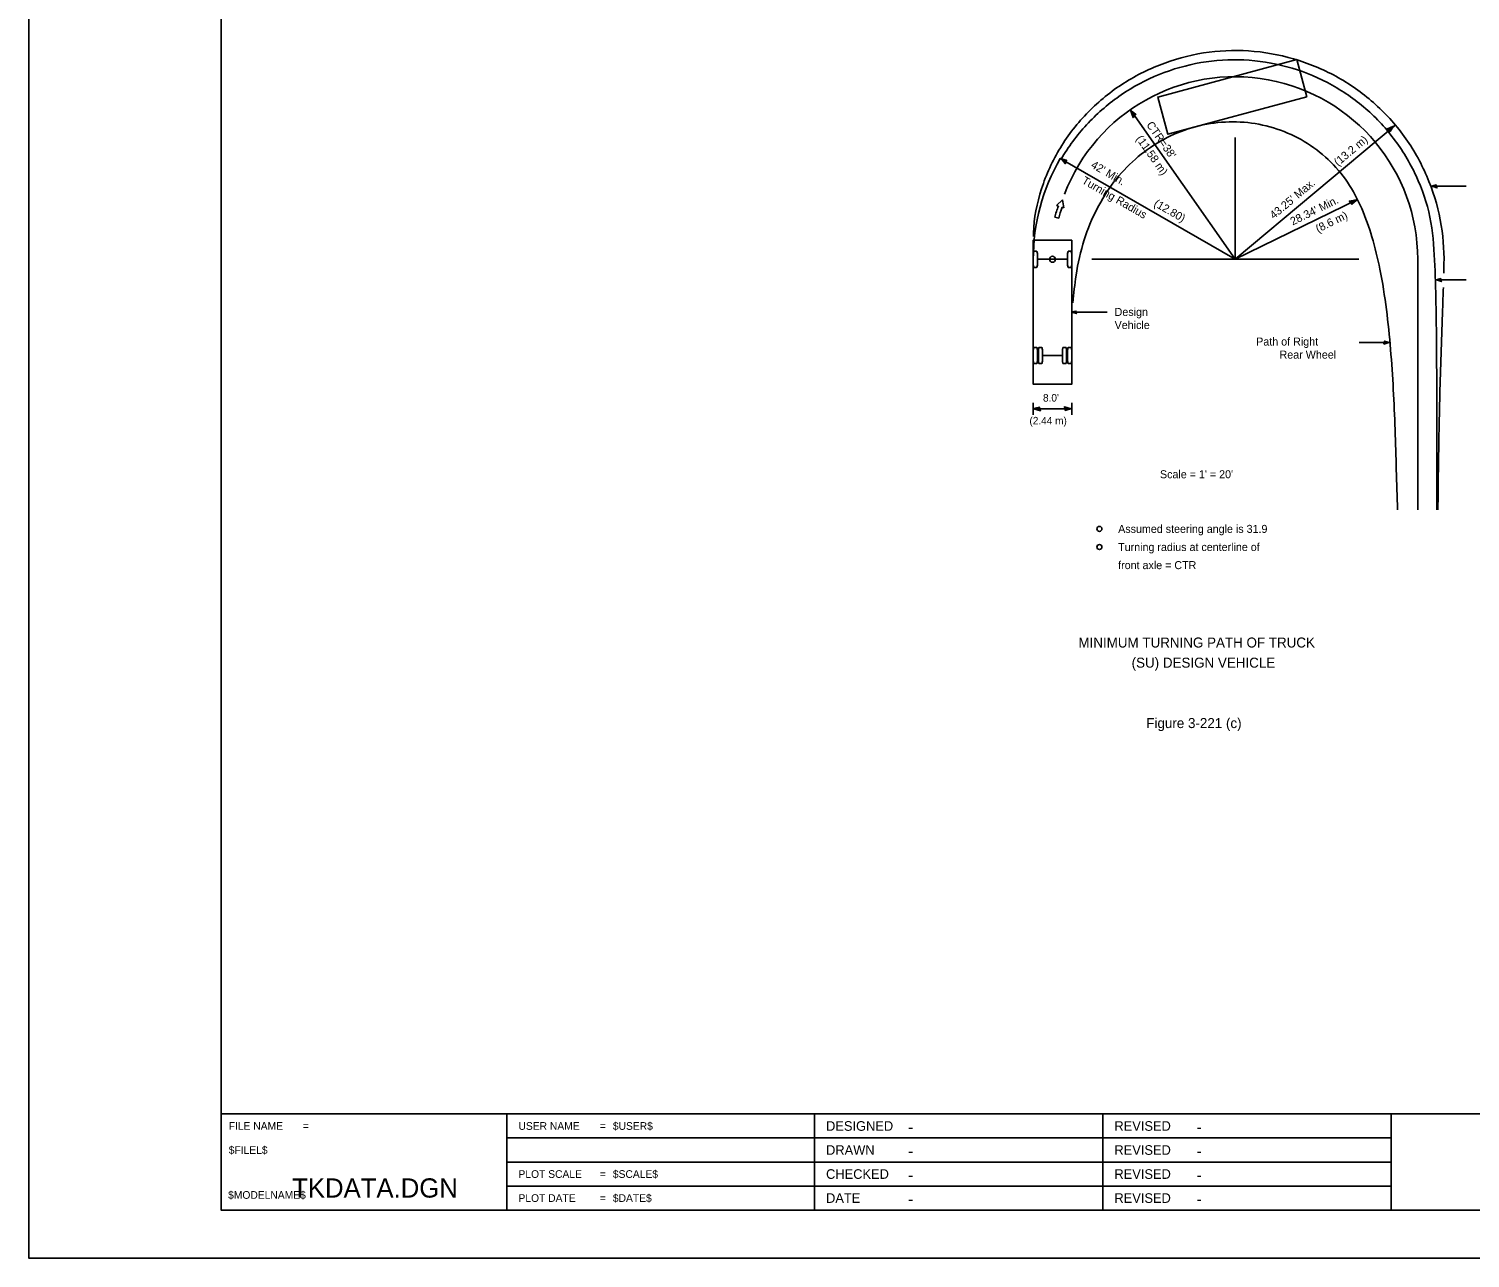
# Model space of a CAD drawing. Extents: x 2145173 to 2147094, y 2149363 to 2149822.
# Drawn here: x 2145172.6 to 2145472.5, y 2149382 to 2149637.8 of the extents above; entities that cross this region are included whole.
import ezdxf

# ---------------------------------------------------------------- set-up
doc = ezdxf.new("R2010")
doc.units = 0
for name, color, linetype in [('Design_EX_Roadway Dimensions', 7, 'Continuous'), ('Design_PR_Roadway Notes', 7, 'Continuous'), ('Level 48', 7, 'Continuous'), ('Sheets_50 Reference Boundary', 7, 'Continuous'), ('Sheets_General Details', 7, 'Continuous'), ('Sheets_Printer Plotting Border', 7, 'Continuous'), ('Topo_Building', 7, 'Continuous')]:
    doc.layers.add(name, color=color, linetype=linetype)

msp = doc.modelspace()

# ---------------------------------------------------------------- linework, layer by layer
at = {"layer": 'Design_EX_Roadway Dimensions'}
for p, q in [((2145423.6, 2149589.85), (2145401.8, 2149620.98)), ((2145456.73, 2149617.65), (2145423.6, 2149589.85)), ((2145387.22, 2149610.85), (2145423.6, 2149589.85)), ((2145449.06, 2149602.29), (2145423.6, 2149589.85)), ((2145381.59, 2149560), (2145381.59, 2149557.5)), ((2145389.59, 2149560), (2145389.59, 2149557.5)), ((2145389.59, 2149558.75), (2145381.59, 2149558.75))]:
    msp.add_line(p, q, dxfattribs=at)
for points in [[(2145402.64, 2149619.7), (2145402.95, 2149619.98), (2145402.43, 2149620.41), (2145401.8, 2149620.98), (2145402.13, 2149620.12), (2145402.38, 2149619.35), (2145402.64, 2149619.7), (2145402.83, 2149619.91), (2145402.12, 2149620.52), (2145402.43, 2149619.53), (2145402.63, 2149619.85), (2145402.35, 2149620.16), (2145402.49, 2149619.77)], [(2145455.53, 2149616.7), (2145455.83, 2149616.42), (2145456.21, 2149616.97), (2145456.73, 2149617.65), (2145455.9, 2149617.25), (2145455.15, 2149616.93), (2145455.53, 2149616.7), (2145455.75, 2149616.53), (2145456.29, 2149617.29), (2145455.34, 2149616.9), (2145455.68, 2149616.72), (2145455.96, 2149617.02), (2145455.59, 2149616.85)], [(2145388.4, 2149610.13), (2145388.54, 2149610.47), (2145387.96, 2149610.62), (2145387.22, 2149610.85), (2145387.81, 2149610.28), (2145388.31, 2149609.74), (2145388.4, 2149610.13), (2145388.46, 2149610.37), (2145387.66, 2149610.6), (2145388.29, 2149609.91), (2145388.33, 2149610.25), (2145387.98, 2149610.4), (2145388.24, 2149610.13)], [(2145447.67, 2149601.66), (2145447.89, 2149601.31), (2145448.4, 2149601.75), (2145449.06, 2149602.29), (2145448.16, 2149602.1), (2145447.36, 2149601.98), (2145447.67, 2149601.66), (2145447.85, 2149601.44), (2145448.55, 2149602.05), (2145447.53, 2149601.89), (2145447.81, 2149601.64), (2145448.17, 2149601.87), (2145447.76, 2149601.79)], [(2145382.97, 2149558.71), (2145382.92, 2149559.08), (2145382.34, 2149558.92), (2145381.59, 2149558.75), (2145382.39, 2149558.56), (2145383.09, 2149558.33), (2145382.97, 2149558.71), (2145382.91, 2149558.96), (2145382.1, 2149558.75), (2145382.98, 2149558.47), (2145382.85, 2149558.78), (2145382.48, 2149558.74), (2145382.84, 2149558.64)], [(2145388.21, 2149558.79), (2145388.26, 2149558.42), (2145388.85, 2149558.58), (2145389.59, 2149558.75), (2145388.79, 2149558.95), (2145388.09, 2149559.17), (2145388.21, 2149558.79), (2145388.28, 2149558.54), (2145389.09, 2149558.75), (2145388.2, 2149559.03), (2145388.33, 2149558.72), (2145388.71, 2149558.76), (2145388.35, 2149558.86)]]:
    msp.add_lwpolyline(points, dxfattribs=at)
at = {"layer": 'Design_PR_Roadway Notes'}
for p, q in [((2145464.33, 2149605.07), (2145471.69, 2149605.07)), ((2145465.26, 2149585.57), (2145471.69, 2149585.57)), ((2145389.59, 2149578.85), (2145396.96, 2149578.85)), ((2145455.81, 2149572.54), (2145449.38, 2149572.54))]:
    msp.add_line(p, q, dxfattribs=at)
for points in [[(2145465.48, 2149605.04), (2145465.44, 2149605.34), (2145464.95, 2149605.21), (2145464.33, 2149605.07), (2145464.99, 2149604.9), (2145465.58, 2149604.72), (2145465.48, 2149605.04), (2145465.42, 2149605.24), (2145464.75, 2149605.07), (2145465.49, 2149604.83), (2145465.38, 2149605.09), (2145465.07, 2149605.06), (2145465.37, 2149604.98)], [(2145466.4, 2149585.54), (2145466.37, 2149585.85), (2145465.88, 2149585.72), (2145465.26, 2149585.57), (2145465.92, 2149585.41), (2145466.51, 2149585.23), (2145466.4, 2149585.54), (2145466.35, 2149585.75), (2145465.68, 2149585.57), (2145466.42, 2149585.34), (2145466.31, 2149585.6), (2145466, 2149585.56), (2145466.29, 2149585.48)], [(2145390.51, 2149578.82), (2145390.48, 2149579.07), (2145390.09, 2149578.96), (2145389.59, 2149578.85), (2145390.13, 2149578.72), (2145390.59, 2149578.57), (2145390.51, 2149578.82), (2145390.47, 2149578.99), (2145389.93, 2149578.85), (2145390.52, 2149578.66), (2145390.43, 2149578.87), (2145390.19, 2149578.84), (2145390.42, 2149578.77)], [(2145454.66, 2149572.52), (2145454.7, 2149572.83), (2145455.19, 2149572.69), (2145455.81, 2149572.54), (2145455.14, 2149572.38), (2145454.56, 2149572.2), (2145454.66, 2149572.52), (2145454.71, 2149572.72), (2145455.39, 2149572.54), (2145454.65, 2149572.31), (2145454.76, 2149572.58), (2145455.07, 2149572.54), (2145454.77, 2149572.45)]]:
    msp.add_lwpolyline(points, dxfattribs=at)
for centre in [(2145395.36, 2149533.77), (2145395.36, 2149529.99)]:
    msp.add_circle(centre, 0.521, dxfattribs=at)
at = {"layer": 'Level 48'}
msp.add_lwpolyline([(2145172.59, 2149822.03), (2145852.59, 2149822.03), (2145852.59, 2149382.03), (2145172.59, 2149382.03)], close=True, dxfattribs=at)
at = {"layer": 'Sheets_50 Reference Boundary'}
msp.add_lwpolyline([(2145212.59, 2149812.02), (2145842.59, 2149812.02), (2145842.59, 2149412.03), (2145212.59, 2149412.03)], close=True, dxfattribs=at)
at = {"layer": 'Sheets_General Details'}
for p, q in [((2145172.59, 2149822.03), (2145172.59, 2149382.03)), ((2145212.59, 2149412.03), (2145842.59, 2149412.03)), ((2145272.08, 2149412.03), (2145272.08, 2149392.03)), ((2145336.08, 2149412.03), (2145336.08, 2149392.03)), ((2145396.08, 2149412.03), (2145396.08, 2149392.03)), ((2145456.08, 2149412.03), (2145456.08, 2149392.03)), ((2145272.08, 2149407.03), (2145456.08, 2149407.03)), ((2145272.08, 2149402.03), (2145456.08, 2149402.03)), ((2145272.08, 2149397.03), (2145456.08, 2149397.03)), ((2145852.59, 2149382.03), (2145172.59, 2149382.03))]:
    msp.add_line(p, q, dxfattribs=at)
msp.add_lwpolyline([(2145212.59, 2149812.03), (2145842.59, 2149812.03), (2145842.59, 2149392.03), (2145212.59, 2149392.03)], close=True, dxfattribs=at)
at = {"layer": 'Sheets_Printer Plotting Border'}
msp.add_lwpolyline([(2145172.59, 2149382.03), (2145852.59, 2149382.03), (2145852.59, 2149822.03), (2145172.59, 2149822.03)], close=True, dxfattribs=at)
at = {"layer": 'Topo_Building'}
for p, q in [((2145423.6, 2149615.18), (2145423.6, 2149589.85)), ((2145387.69, 2149602.21), (2145386.45, 2149601.08)), ((2145386.45, 2149601.08), (2145386.81, 2149600.96)), ((2145387.97, 2149600.56), (2145387.69, 2149602.21)), ((2145386.08, 2149598.6), (2145386.9, 2149598.39)), ((2145386.08, 2149598.6), (2145386.08, 2149598.6)), ((2145387.61, 2149600.68), (2145387.97, 2149600.56)), ((2145388.73, 2149589.85), (2145382.46, 2149589.85)), ((2145393.79, 2149589.85), (2145423.6, 2149589.85)), ((2145449.34, 2149589.85), (2145423.6, 2149589.85)), ((2145461.6, 2149537.73), (2145461.6, 2149589.85)), ((2145466.88, 2149582.52), (2145466.88, 2149582.52)), ((2145387.67, 2149569.85), (2145383.51, 2149569.85))]:
    msp.add_line(p, q, dxfattribs=at)
for points in [[(2145438.54, 2149623.67), (2145409.57, 2149615.88), (2145407.5, 2149623.61), (2145436.47, 2149631.4), (2145438.54, 2149623.67)], [(2145438.54, 2149623.67), (2145409.57, 2149615.88), (2145407.5, 2149623.61), (2145436.47, 2149631.4), (2145438.54, 2149623.67)], [(2145389.59, 2149593.85), (2145389.59, 2149563.85), (2145381.59, 2149563.85), (2145381.59, 2149593.85), (2145389.59, 2149593.85)], [(2145381.59, 2149591.05), (2145381.7, 2149591.49), (2145381.76, 2149591.52), (2145382.29, 2149591.52), (2145382.35, 2149591.49), (2145382.46, 2149591.05), (2145382.46, 2149588.65), (2145382.35, 2149588.2), (2145382.29, 2149588.18), (2145381.76, 2149588.18), (2145381.7, 2149588.2), (2145381.59, 2149588.65), (2145381.59, 2149591.05)], [(2145388.73, 2149591.05), (2145388.83, 2149591.49), (2145388.89, 2149591.52), (2145389.42, 2149591.52), (2145389.48, 2149591.49), (2145389.59, 2149591.05), (2145389.59, 2149588.65), (2145389.48, 2149588.2), (2145389.42, 2149588.18), (2145388.89, 2149588.18), (2145388.83, 2149588.2), (2145388.73, 2149588.65), (2145388.73, 2149591.05)], [(2145381.59, 2149571.05), (2145381.7, 2149571.49), (2145381.76, 2149571.51), (2145382.29, 2149571.51), (2145382.35, 2149571.49), (2145382.46, 2149571.05), (2145382.46, 2149568.65), (2145382.35, 2149568.2), (2145382.29, 2149568.18), (2145381.76, 2149568.18), (2145381.7, 2149568.2), (2145381.59, 2149568.65), (2145381.59, 2149571.05)], [(2145382.65, 2149571.05), (2145382.75, 2149571.49), (2145382.81, 2149571.51), (2145383.35, 2149571.51), (2145383.41, 2149571.49), (2145383.51, 2149571.05), (2145383.51, 2149568.65), (2145383.41, 2149568.2), (2145383.35, 2149568.18), (2145382.81, 2149568.18), (2145382.75, 2149568.2), (2145382.65, 2149568.65), (2145382.65, 2149571.05)], [(2145387.67, 2149571.05), (2145387.78, 2149571.49), (2145387.84, 2149571.51), (2145388.37, 2149571.51), (2145388.43, 2149571.49), (2145388.54, 2149571.05), (2145388.54, 2149568.65), (2145388.43, 2149568.2), (2145388.37, 2149568.18), (2145387.84, 2149568.18), (2145387.78, 2149568.2), (2145387.67, 2149568.65), (2145387.67, 2149571.05)], [(2145388.73, 2149571.05), (2145388.83, 2149571.49), (2145388.89, 2149571.51), (2145389.42, 2149571.51), (2145389.48, 2149571.49), (2145389.59, 2149571.05), (2145389.59, 2149568.65), (2145389.48, 2149568.2), (2145389.42, 2149568.18), (2145388.89, 2149568.18), (2145388.83, 2149568.2), (2145388.73, 2149568.65), (2145388.73, 2149571.05)]]:
    msp.add_lwpolyline(points, dxfattribs=at)
msp.add_circle((2145385.59, 2149589.85), 0.625, dxfattribs=at)
for centre, radius, start, end in [((2145423.59, 2149589.85), 38, 0, 159.0914), ((2145423.59, 2149589.85), 42, 149.9999, 180), ((2145408.7, 2149592.82), 23.35, 159.6272, 165.6859), ((2145408.7, 2149592.82), 22.5, 159.5764, 165.6911)]:
    msp.add_arc(centre, radius, start, end, dxfattribs=at)
for points in [[(2145381.62, 2149594.62), (2145381.63, 2149595.31), (2145383.31, 2149604.5), (2145387.23, 2149613.06), (2145393.06, 2149620.52), (2145400.42, 2149626.49), (2145408.94, 2149630.69), (2145418.17, 2149632.95), (2145427.59, 2149633.12), (2145436.91, 2149631.2), (2145445.61, 2149627.34), (2145453.25, 2149621.67), (2145459.48, 2149614.46), (2145463.93, 2149606.04), (2145466.5, 2149596.88), (2145467.03, 2149587.77), (2145467, 2149587)], [(2145387.4, 2149610.73), (2145387.66, 2149611.16), (2145393.06, 2149618.24), (2145399.88, 2149624.06), (2145407.81, 2149628.31), (2145416.49, 2149630.78), (2145425.42, 2149631.33), (2145434.37, 2149629.92), (2145442.8, 2149626.62), (2145450.33, 2149621.56), (2145456.58, 2149614.99), (2145461.25, 2149607.21), (2145464.12, 2149598.61), (2145465.1, 2149589.68), (2145465.38, 2149580.73), (2145465.5, 2149571.96), (2145465.55, 2149563.33), (2145465.58, 2149554.8), (2145465.59, 2149546.33), (2145465.59, 2149537.9), (2145465.59, 2149537.73)], [(2145389.85, 2149580.83), (2145390.5, 2149586.52), (2145392.22, 2149593.93), (2145394.83, 2149600.31), (2145398.39, 2149605.94), (2145402.84, 2149610.69), (2145408.05, 2149614.42), (2145413.86, 2149617), (2145420.02, 2149618.3), (2145426.22, 2149618.29), (2145432.32, 2149616.96), (2145437.99, 2149614.36), (2145442.95, 2149610.61), (2145446.98, 2149605.88), (2145449.94, 2149600.42), (2145452.06, 2149594.51), (2145453.72, 2149587.77), (2145455.07, 2149579.42), (2145455.94, 2149571.09), (2145456.51, 2149562.75), (2145456.88, 2149554.41), (2145457.14, 2149546.07), (2145457.39, 2149537.73)], [(2145466.92, 2149583.99), (2145466.77, 2149579.42), (2145466.47, 2149571.09), (2145466.22, 2149562.75), (2145466.03, 2149554.41), (2145465.89, 2149546.07), (2145465.79, 2149537.73)]]:
    msp.add_spline(points, degree=3, dxfattribs=at)

# ---------------------------------------------------------------- texts
at = {"layer": 'Design_EX_Roadway Dimensions'}
for s, height, rotation, p in [("CTR=38'", 1.665, 305.0001, (2145405.05, 2149617.82)), ('(11.58 m)', 1.665, 305.0001, (2145402.89, 2149614.95)), ('(13.2 m)', 1.665, 40.0003, (2145445, 2149609.16)), ("42' Min.", 1.665, 330.0001, (2145393.44, 2149609.04)), ('Turning Radius', 1.6646, 330.0001, (2145391.55, 2149605.77)), ("43.25' Max.", 1.6646, 40.0003, (2145431.65, 2149598.14)), ('(12.80)', 1.665, 330.0001, (2145406.53, 2149601.03)), ("28.34' Min.", 1.6646, 26.045, (2145435.57, 2149596.88)), ('(8.6 m)', 1.665, 26.045, (2145440.85, 2149595.36))]:
    msp.add_text(s, height=height, rotation=rotation, dxfattribs=at).set_placement(p)
for s, p in [("8.0'", (2145383.62, 2149560.25)), ('(2.44 m)', (2145380.8, 2149555.5))]:
    msp.add_text(s, height=1.563, dxfattribs=at).set_placement(p)
at = {"layer": 'Design_PR_Roadway Notes'}
for s, height, p in [('Vehicle', 1.667, (2145398.52, 2149575.35)), ('Design', 1.667, (2145398.52, 2149578.07)), ('Path of Right', 1.6667, (2145427.98, 2149571.91)), ('Rear Wheel', 1.667, (2145432.84, 2149569.19)), ("Scale = 1' = 20'", 1.665, (2145407.96, 2149544.3)), ('Assumed steering angle is 31.9', 1.6646, (2145399.26, 2149532.93)), ('Turning radius at centerline of', 1.6646, (2145399.26, 2149529.16)), ('front axle = CTR', 1.6646, (2145399.26, 2149525.39)), ('MINIMUM TURNING PATH OF TRUCK', 2.0834, (2145390.99, 2149509.08)), ('(SU) DESIGN VEHICLE', 2.0834, (2145402.06, 2149504.89)), ('Figure 3-221 (c)', 2.0834, (2145405.12, 2149492.32))]:
    msp.add_text(s, height=height, dxfattribs=at).set_placement(p)
at = {"layer": 'Sheets_General Details'}
for s, p in [('FILE NAME', (2145214.19, 2149408.73)), ('=', (2145229.64, 2149408.73)), ('USER NAME', (2145274.48, 2149408.73)), ('=', (2145291.44, 2149408.73)), ('$USER$', (2145294.12, 2149408.73)), ('$FILEL$', (2145214.19, 2149403.73)), ('PLOT SCALE', (2145274.48, 2149398.73)), ('$SCALE$', (2145294.12, 2149398.73)), ('=', (2145291.44, 2149398.73)), ('$MODELNAME$', (2145214.06, 2149394.38)), ('PLOT DATE', (2145274.48, 2149393.73)), ('=', (2145291.44, 2149393.73)), ('$DATE$', (2145294.12, 2149393.73))]:
    msp.add_text(s, height=1.6, rotation=360, dxfattribs=at).set_placement(p)
for s, height, p in [('DESIGNED', 2, (2145338.48, 2149408.53)), ('-', 2.4, (2145355.56, 2149408.13)), ('REVISED', 2, (2145398.48, 2149408.53)), ('-', 2.4, (2145415.56, 2149408.13)), ('DRAWN', 2, (2145338.48, 2149403.53)), ('-', 2.4, (2145355.56, 2149403.13)), ('REVISED', 2, (2145398.48, 2149403.53)), ('-', 2.4, (2145415.56, 2149403.13)), ('CHECKED', 2, (2145338.48, 2149398.53)), ('REVISED', 2, (2145398.48, 2149398.53)), ('TKDATA.DGN', 4, (2145227.39, 2149394.63)), ('-', 2.4, (2145355.56, 2149398.13)), ('-', 2.4, (2145415.56, 2149398.13)), ('DATE', 2, (2145338.48, 2149393.53)), ('-', 2.4, (2145355.56, 2149393.13)), ('REVISED', 2, (2145398.48, 2149393.53)), ('-', 2.4, (2145415.56, 2149393.13))]:
    msp.add_text(s, height=height, dxfattribs=at).set_placement(p)

doc.saveas('drawing.dxf')
